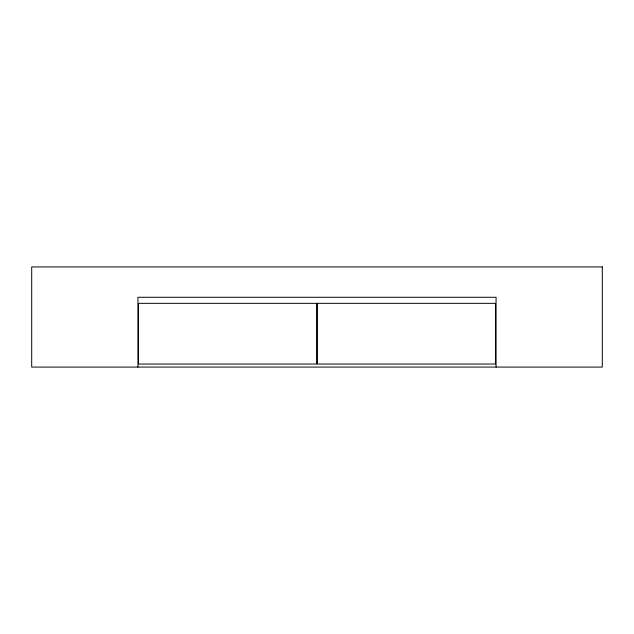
<?xml version="1.0" encoding="UTF-8"?>
<svg xmlns="http://www.w3.org/2000/svg" width="634" height="634" viewBox="0 0 634 634"><rect width="100%" height="100%" fill="white"/><g stroke="black" fill="none" stroke-linecap="round" stroke-linejoin="round"><path stroke-width="0.95" d="M496.073 367.078L496.073 297.275L137.927 297.275L137.927 367.078M602.3 266.922L31.7 266.922L31.7 367.078L602.3 367.078L602.3 266.922M316.699 303.345L138.537 303.345L138.537 364.043L316.699 364.043L316.699 303.345M495.463 303.345L317.301 303.345L317.301 364.043L495.463 364.043L495.463 303.345"/></g></svg>
